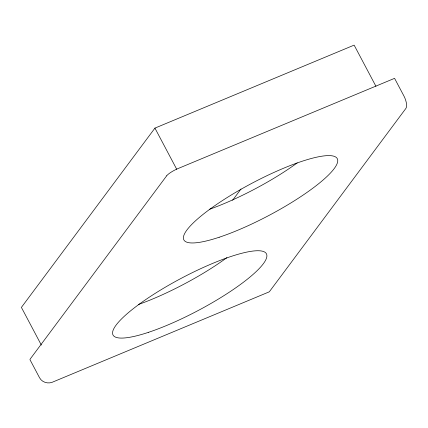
<?xml version="1.0" encoding="UTF-8"?>
<svg xmlns="http://www.w3.org/2000/svg" width="428" height="428" viewBox="0 0 428 428"><rect width="100%" height="100%" fill="white"/><g stroke="black" fill="none" stroke-linecap="round" stroke-linejoin="round"><path stroke-width="0.64" d="M375.939 86.301L354.133 45.122L154.936 128.111L21.4 307.4L41.334 345.043M232.618 200.251L240.996 188.999M154.936 128.111L176.737 169.29M297.23 162.902A86.793 18.195 -27.9 0 1 209.752 209.201M226.877 257.667A86.793 18.195 -27.9 0 1 138.303 304.543M166.669 175.812L30.404 358.76A10.213 2.14 -27.9 0 0 30.201 360.103L39.547 377.753C41.885 382.183 47.62 384.034 52.216 382.268L268.736 292.057A10.213 4.029 67.4 0 0 269.603 291.415L405.862 108.466A10.213 4.029 67.4 0 0 403.914 95.984L394.573 78.34L178.053 168.546A10.213 2.14 -27.9 0 0 166.669 175.812M219.141 237.262A86.793 18.195 -27.9 0 0 337.676 161.607A86.793 18.195 -27.9 0 0 224.893 198.977A86.793 18.195 -27.9 0 0 219.141 237.262M148.286 332.39A86.793 18.195 -27.9 0 0 266.821 256.741A86.793 18.195 -27.9 0 0 154.037 294.111A86.793 18.195 -27.9 0 0 148.286 332.39"/></g></svg>
